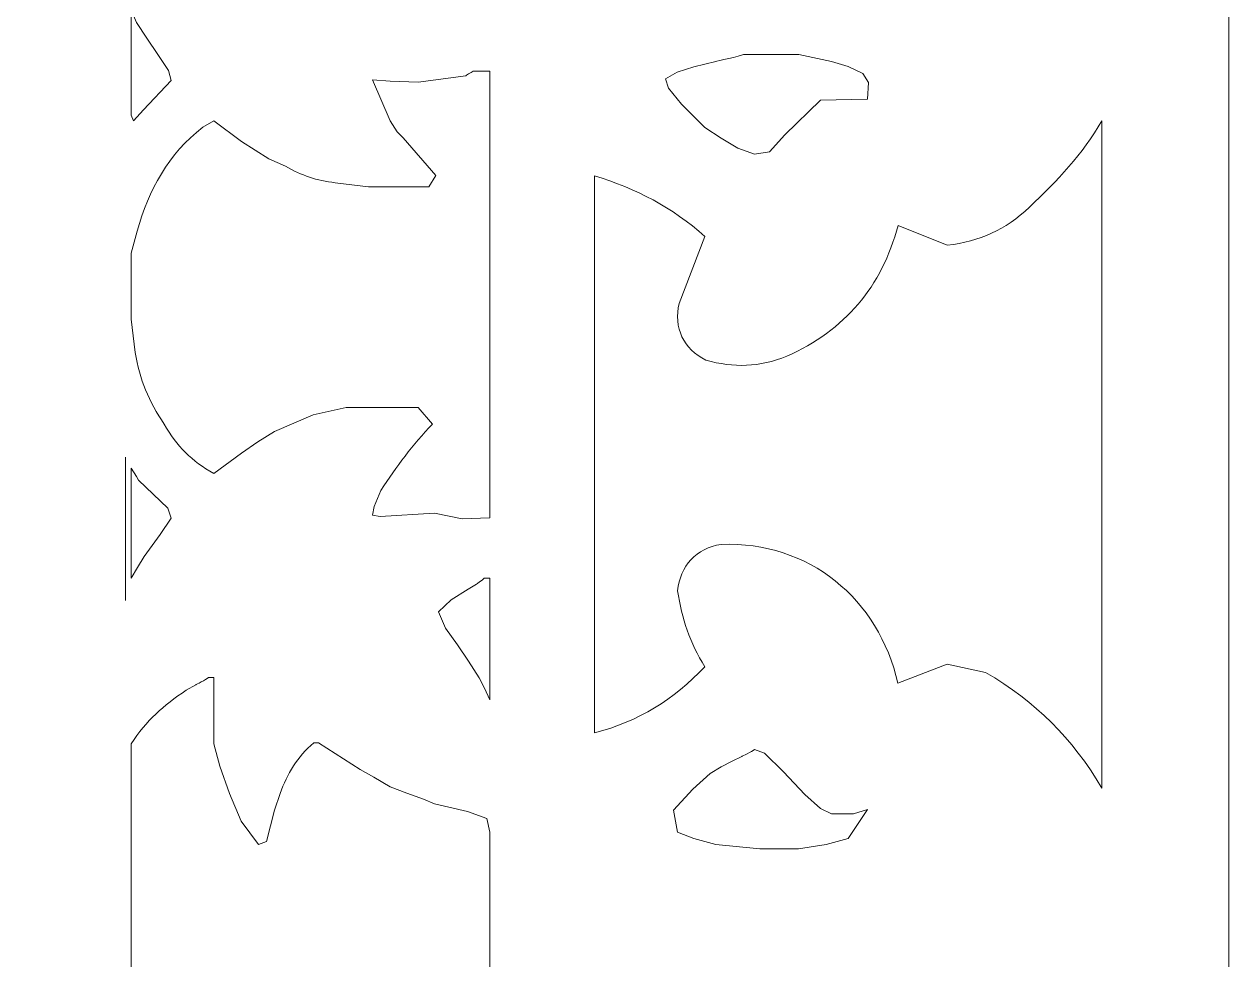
# Model space of a CAD drawing. Header units: centimetres. Extents: x -13.8 to 13.8, y -13.7 to 13.7.
# Drawn here: x -3.451 to -0.942, y 7.167 to 9.116 of the extents above; entities that cross this region are included whole.
import ezdxf

# ---------------------------------------------------------------- set-up
doc = ezdxf.new("R2010")
doc.units = ezdxf.units.CM
doc.header["$MEASUREMENT"] = 0
doc.layers.add('Layer 1', color=7, linetype='Continuous')

msp = doc.modelspace()

# ---------------------------------------------------------------- linework, layer by layer
at = {"layer": 'Layer 1', "lineweight": 0}
msp.add_lwpolyline([(-13.76315, 0.85022), (-0.94195, 0.85022), (-0.94195, 13.67104), (-13.76315, 13.67104), (-13.76315, 0.85022)], close=True, dxfattribs=at)
at = {"layer": 'Layer 1', "color": 7, "lineweight": 0}
for points, knots in [([(-3.22831, 9.14477), (-3.22831, 9.14477), (-3.21707, 9.11942), (-3.21707, 9.11942), (-3.21707, 9.11942), (-3.21707, 9.11942), (-3.19593, 9.08703), (-3.19593, 9.08703), (-3.19593, 9.08703), (-3.19593, 9.08703), (-3.17288, 9.05256), (-3.17288, 9.05256), (-3.17288, 9.05256), (-3.17288, 9.05256), (-3.15079, 9.01922), (-3.15079, 9.01922), (-3.15079, 9.01922), (-3.15079, 9.01922), (-3.14526, 8.99827), (-3.14526, 8.99827), (-3.14526, 8.99827), (-3.14526, 8.99827), (-3.2026, 8.93749), (-3.2026, 8.93749), (-3.2026, 8.93749), (-3.2026, 8.93749), (-3.22355, 8.91445), (-3.22355, 8.91445), (-3.22355, 8.91445), (-3.22355, 8.91445), (-3.22831, 8.92646), (-3.22831, 8.92646), (-3.22831, 8.92646), (-3.22831, 8.92646), (-3.22831, 9.14477), (-3.22831, 9.14477)], [0, 0, 0, 0, 0.1, 0.1, 0.1, 0.1, 0.2, 0.2, 0.2, 0.2, 0.3, 0.3, 0.3, 0.3, 0.4, 0.4, 0.4, 0.4, 0.5, 0.5, 0.5, 0.5, 0.6, 0.6, 0.6, 0.6, 0.7, 0.7, 0.7, 0.7, 0.8, 0.8, 0.8, 0.8, 1, 1, 1, 1]), ([(-1.9531, 9.05256), (-1.9531, 9.05256), (-1.83803, 9.05256), (-1.83803, 9.05256), (-1.83803, 9.05256), (-1.83803, 9.05256), (-1.76945, 9.03827), (-1.76945, 9.03827), (-1.76945, 9.03827), (-1.76945, 9.03827), (-1.73497, 9.02779), (-1.73497, 9.02779), (-1.73497, 9.02779), (-1.73497, 9.02779), (-1.70428, 9.01332), (-1.70428, 9.01332), (-1.70428, 9.01332), (-1.70428, 9.01332), (-1.69285, 8.99446), (-1.69285, 8.99446), (-1.69285, 8.99446), (-1.69285, 8.99446), (-1.69454, 8.95959), (-1.69454, 8.95959), (-1.69454, 8.95959), (-1.69454, 8.95959), (-1.79246, 8.95787), (-1.79246, 8.95787), (-1.79246, 8.95787), (-1.79246, 8.95787), (-1.86694, 8.88567), (-1.86694, 8.88567), (-1.86694, 8.88567), (-1.86694, 8.88567), (-1.89856, 8.84966), (-1.89856, 8.84966), (-1.89856, 8.84966), (-1.89856, 8.84966), (-1.93036, 8.8449), (-1.93036, 8.8449), (-1.93036, 8.8449), (-1.93036, 8.8449), (-1.96484, 8.85728), (-1.96484, 8.85728), (-1.96484, 8.85728), (-1.96484, 8.85728), (-1.99932, 8.87824), (-1.99932, 8.87824), (-1.99932, 8.87824), (-1.99932, 8.87824), (-2.0338, 8.90091), (-2.0338, 8.90091), (-2.0338, 8.90091), (-2.0338, 8.90091), (-2.08238, 8.9493), (-2.08238, 8.9493), (-2.08238, 8.9493), (-2.08238, 8.9493), (-2.10924, 8.98264), (-2.10924, 8.98264), (-2.10924, 8.98264), (-2.10924, 8.98264), (-2.11572, 9.00169), (-2.11572, 9.00169), (-2.11572, 9.00169), (-2.11572, 9.00169), (-2.09095, 9.01616), (-2.09095, 9.01616), (-2.09095, 9.01616), (-2.09095, 9.01616), (-2.05647, 9.02682), (-2.05647, 9.02682), (-2.05647, 9.02682), (-2.05647, 9.02682), (-2.01056, 9.03825), (-2.01056, 9.03825), (-2.01056, 9.03825), (-2.01062, 9.03827), (-1.95808, 9.04952), (-1.9531, 9.05256)], [0, 0, 0, 0, 0.047619, 0.047619, 0.047619, 0.047619, 0.0952381, 0.0952381, 0.0952381, 0.0952381, 0.1428571, 0.1428571, 0.1428571, 0.1428571, 0.1904762, 0.1904762, 0.1904762, 0.1904762, 0.2380952, 0.2380952, 0.2380952, 0.2380952, 0.2857143, 0.2857143, 0.2857143, 0.2857143, 0.3333333, 0.3333333, 0.3333333, 0.3333333, 0.3809524, 0.3809524, 0.3809524, 0.3809524, 0.4285714, 0.4285714, 0.4285714, 0.4285714, 0.4761905, 0.4761905, 0.4761905, 0.4761905, 0.5238095, 0.5238095, 0.5238095, 0.5238095, 0.5714286, 0.5714286, 0.5714286, 0.5714286, 0.6190476, 0.6190476, 0.6190476, 0.6190476, 0.6666667, 0.6666667, 0.6666667, 0.6666667, 0.7142857, 0.7142857, 0.7142857, 0.7142857, 0.7619048, 0.7619048, 0.7619048, 0.7619048, 0.8095238, 0.8095238, 0.8095238, 0.8095238, 0.8571429, 0.8571429, 0.8571429, 0.8571429, 0.9047619, 0.9047619, 0.9047619, 0.9047619, 1, 1, 1, 1]), ([(-2.51603, 9.01827), (-2.51603, 9.01827), (-2.48155, 9.01827), (-2.48155, 9.01827), (-2.48155, 9.01827), (-2.48155, 9.01827), (-2.48155, 8.08768), (-2.48155, 8.08768), (-2.48155, 8.08768), (-2.48155, 8.08768), (-2.53907, 8.08559), (-2.53907, 8.08559), (-2.53907, 8.08559), (-2.53907, 8.08559), (-2.59659, 8.09721), (-2.59659, 8.09721), (-2.59659, 8.09721), (-2.59659, 8.09721), (-2.70975, 8.09036), (-2.70975, 8.09036), (-2.70975, 8.09036), (-2.70975, 8.09036), (-2.72594, 8.09322), (-2.72594, 8.09322), (-2.72594, 8.09322), (-2.72594, 8.09322), (-2.72213, 8.1115), (-2.72213, 8.1115), (-2.72213, 8.1115), (-2.72213, 8.1115), (-2.70861, 8.14484), (-2.70861, 8.14484), (-2.70861, 8.14484), (-2.67509, 8.19437), (-2.6427, 8.2399), (-2.60042, 8.28277), (-2.60042, 8.28277), (-2.60042, 8.28277), (-2.63071, 8.31743), (-2.63071, 8.31743), (-2.63071, 8.31743), (-2.63071, 8.31743), (-2.78027, 8.31741), (-2.78027, 8.31741), (-2.78027, 8.31741), (-2.78027, 8.31741), (-2.84922, 8.30198), (-2.84922, 8.30198), (-2.84922, 8.30198), (-2.84922, 8.30198), (-2.93, 8.2675), (-2.93, 8.2675), (-2.93, 8.2675), (-2.93, 8.2675), (-2.96448, 8.24615), (-2.96448, 8.24615), (-2.96448, 8.24615), (-2.96448, 8.24615), (-2.99877, 8.22234), (-2.99877, 8.22234), (-2.99877, 8.22234), (-2.99877, 8.22234), (-3.05611, 8.17966), (-3.05611, 8.17966), (-3.05611, 8.17966), (-3.10183, 8.20575), (-3.13366, 8.23662), (-3.15935, 8.28272), (-3.15935, 8.28272), (-3.19213, 8.32995), (-3.21041, 8.37548), (-3.21975, 8.43226), (-3.21975, 8.43226), (-3.21975, 8.43226), (-3.22832, 8.50121), (-3.22832, 8.50121), (-3.22832, 8.50121), (-3.22832, 8.50121), (-3.22832, 8.63895), (-3.22832, 8.63895), (-3.22832, 8.63895), (-3.22832, 8.63895), (-3.21594, 8.68486), (-3.21594, 8.68486), (-3.21594, 8.68486), (-3.19155, 8.7704), (-3.1508, 8.84546), (-3.07915, 8.90108), (-3.07915, 8.90108), (-3.07915, 8.90108), (-3.0561, 8.91479), (-3.0561, 8.91479), (-3.0561, 8.91479), (-3.0561, 8.91479), (-2.99876, 8.87135), (-2.99876, 8.87135), (-2.99876, 8.87135), (-2.99876, 8.87135), (-2.94124, 8.83515), (-2.94124, 8.83515), (-2.94124, 8.83515), (-2.94124, 8.83515), (-2.90676, 8.81991), (-2.90676, 8.81991), (-2.90676, 8.81991), (-2.87361, 8.80086), (-2.84162, 8.78943), (-2.80331, 8.78562), (-2.80331, 8.78562), (-2.80331, 8.78562), (-2.73415, 8.77686), (-2.73415, 8.77686), (-2.73415, 8.77686), (-2.73415, 8.77686), (-2.60805, 8.77686), (-2.60805, 8.77686), (-2.60805, 8.77686), (-2.60805, 8.77686), (-2.59395, 8.80067), (-2.59395, 8.80067), (-2.59395, 8.80067), (-2.59395, 8.80067), (-2.66176, 8.87917), (-2.66176, 8.87917), (-2.66176, 8.87917), (-2.66176, 8.87917), (-2.67414, 8.89174), (-2.67414, 8.89174), (-2.67414, 8.89174), (-2.67414, 8.89174), (-2.68861, 8.91479), (-2.68861, 8.91479), (-2.68861, 8.91479), (-2.68861, 8.91479), (-2.72594, 8.99996), (-2.72594, 8.99996), (-2.72594, 8.99996), (-2.72594, 8.99996), (-2.68861, 8.9971), (-2.68861, 8.9971), (-2.68861, 8.9971), (-2.68861, 8.9971), (-2.63069, 8.99538), (-2.63069, 8.99538), (-2.63069, 8.99538), (-2.63069, 8.99538), (-2.53144, 9.00853), (-2.53144, 9.00853), (-2.53144, 9.00853), (-2.53148, 9.00856), (-2.52079, 9.01504), (-2.51603, 9.01827)], [0, 0, 0, 0, 0.025641, 0.025641, 0.025641, 0.025641, 0.0512821, 0.0512821, 0.0512821, 0.0512821, 0.0769231, 0.0769231, 0.0769231, 0.0769231, 0.1025641, 0.1025641, 0.1025641, 0.1025641, 0.1282051, 0.1282051, 0.1282051, 0.1282051, 0.1538462, 0.1538462, 0.1538462, 0.1538462, 0.1794872, 0.1794872, 0.1794872, 0.1794872, 0.2051282, 0.2051282, 0.2051282, 0.2051282, 0.2307692, 0.2307692, 0.2307692, 0.2307692, 0.2564103, 0.2564103, 0.2564103, 0.2564103, 0.2820513, 0.2820513, 0.2820513, 0.2820513, 0.3076923, 0.3076923, 0.3076923, 0.3076923, 0.3333333, 0.3333333, 0.3333333, 0.3333333, 0.3589744, 0.3589744, 0.3589744, 0.3589744, 0.3846154, 0.3846154, 0.3846154, 0.3846154, 0.4102564, 0.4102564, 0.4102564, 0.4102564, 0.4358974, 0.4358974, 0.4358974, 0.4358974, 0.4615385, 0.4615385, 0.4615385, 0.4615385, 0.4871795, 0.4871795, 0.4871795, 0.4871795, 0.5128205, 0.5128205, 0.5128205, 0.5128205, 0.5384615, 0.5384615, 0.5384615, 0.5384615, 0.5641026, 0.5641026, 0.5641026, 0.5641026, 0.5897436, 0.5897436, 0.5897436, 0.5897436, 0.6153846, 0.6153846, 0.6153846, 0.6153846, 0.6410256, 0.6410256, 0.6410256, 0.6410256, 0.6666667, 0.6666667, 0.6666667, 0.6666667, 0.6923077, 0.6923077, 0.6923077, 0.6923077, 0.7179487, 0.7179487, 0.7179487, 0.7179487, 0.7435897, 0.7435897, 0.7435897, 0.7435897, 0.7692308, 0.7692308, 0.7692308, 0.7692308, 0.7948718, 0.7948718, 0.7948718, 0.7948718, 0.8205128, 0.8205128, 0.8205128, 0.8205128, 0.8461538, 0.8461538, 0.8461538, 0.8461538, 0.8717949, 0.8717949, 0.8717949, 0.8717949, 0.8974359, 0.8974359, 0.8974359, 0.8974359, 0.9230769, 0.9230769, 0.9230769, 0.9230769, 0.9487179, 0.9487179, 0.9487179, 0.9487179, 1, 1, 1, 1]), ([(-1.20634, 8.91482), (-1.20634, 8.91482), (-1.20634, 7.52475), (-1.20634, 7.52475), (-1.20634, 7.52475), (-1.26883, 7.62894), (-1.34408, 7.70419), (-1.44886, 7.76573), (-1.44886, 7.76573), (-1.44886, 7.76573), (-1.52847, 7.78288), (-1.52847, 7.78288), (-1.52847, 7.78288), (-1.52847, 7.78288), (-1.63134, 7.74287), (-1.63134, 7.74287), (-1.63134, 7.74287), (-1.67153, 7.91908), (-1.81613, 8.03891), (-1.99956, 8.03224), (-1.99956, 8.03224), (-2.05081, 8.02443), (-2.08547, 7.98689), (-2.09023, 7.93567), (-2.09023, 7.93567), (-2.08108, 7.87775), (-2.06509, 7.82708), (-2.03327, 7.77755), (-2.03327, 7.77755), (-2.09939, 7.70783), (-2.17043, 7.6642), (-2.26319, 7.63962), (-2.26319, 7.63962), (-2.26319, 7.63962), (-2.26338, 8.79995), (-2.26338, 8.79995), (-2.26338, 8.79995), (-2.17519, 8.77291), (-2.10259, 8.73499), (-2.03325, 8.67364), (-2.03325, 8.67364), (-2.03325, 8.67364), (-2.08678, 8.53418), (-2.08678, 8.53418), (-2.08678, 8.53418), (-2.09953, 8.48407), (-2.07725, 8.43874), (-2.03153, 8.41607), (-2.03153, 8.41607), (-1.97266, 8.39951), (-1.9199, 8.4012), (-1.86275, 8.42406), (-1.86275, 8.42406), (-1.74215, 8.47854), (-1.66463, 8.56807), (-1.63111, 8.69666), (-1.63111, 8.69666), (-1.63111, 8.69666), (-1.52843, 8.65552), (-1.52843, 8.65552), (-1.52843, 8.65552), (-1.46062, 8.66333), (-1.40728, 8.68714), (-1.35756, 8.73458), (-1.35756, 8.73458), (-1.29895, 8.78985), (-1.2473, 8.84454), (-1.20634, 8.91482)], [0, 0, 0, 0, 0.0555556, 0.0555556, 0.0555556, 0.0555556, 0.1111111, 0.1111111, 0.1111111, 0.1111111, 0.1666667, 0.1666667, 0.1666667, 0.1666667, 0.2222222, 0.2222222, 0.2222222, 0.2222222, 0.2777778, 0.2777778, 0.2777778, 0.2777778, 0.3333333, 0.3333333, 0.3333333, 0.3333333, 0.3888889, 0.3888889, 0.3888889, 0.3888889, 0.4444444, 0.4444444, 0.4444444, 0.4444444, 0.5, 0.5, 0.5, 0.5, 0.5555556, 0.5555556, 0.5555556, 0.5555556, 0.6111111, 0.6111111, 0.6111111, 0.6111111, 0.6666667, 0.6666667, 0.6666667, 0.6666667, 0.7222222, 0.7222222, 0.7222222, 0.7222222, 0.7777778, 0.7777778, 0.7777778, 0.7777778, 0.8333333, 0.8333333, 0.8333333, 0.8333333, 0.8888889, 0.8888889, 0.8888889, 0.8888889, 1, 1, 1, 1]), ([(-3.22831, 8.19092), (-3.22831, 8.19092), (-3.21707, 8.1734), (-3.21707, 8.1734), (-3.21707, 8.1734), (-3.21707, 8.1734), (-3.21326, 8.16615), (-3.21326, 8.16615), (-3.21326, 8.16615), (-3.21326, 8.16615), (-3.15193, 8.10768), (-3.15193, 8.10768), (-3.15193, 8.10768), (-3.15193, 8.10768), (-3.14526, 8.08654), (-3.14526, 8.08654), (-3.14526, 8.08654), (-3.14526, 8.08654), (-3.16812, 8.0532), (-3.16812, 8.0532), (-3.16812, 8.0532), (-3.16812, 8.0532), (-3.20146, 8.0069), (-3.20146, 8.0069), (-3.20146, 8.0069), (-3.20146, 8.0069), (-3.21498, 7.98423), (-3.21498, 7.98423), (-3.21498, 7.98423), (-3.21498, 7.98423), (-3.22831, 7.96158), (-3.22831, 7.96158), (-3.22831, 7.96158), (-3.22831, 7.96158), (-3.22831, 8.19092), (-3.22831, 8.19092)], [0, 0, 0, 0, 0.1, 0.1, 0.1, 0.1, 0.2, 0.2, 0.2, 0.2, 0.3, 0.3, 0.3, 0.3, 0.4, 0.4, 0.4, 0.4, 0.5, 0.5, 0.5, 0.5, 0.6, 0.6, 0.6, 0.6, 0.7, 0.7, 0.7, 0.7, 0.8, 0.8, 0.8, 0.8, 1, 1, 1, 1]), ([(-2.49298, 7.96158), (-2.49298, 7.96158), (-2.48155, 7.96158), (-2.48155, 7.96158), (-2.48155, 7.96158), (-2.48155, 7.96158), (-2.48155, 7.70859), (-2.48155, 7.70859), (-2.48155, 7.70859), (-2.48155, 7.70859), (-2.49221, 7.73298), (-2.49221, 7.73298), (-2.49221, 7.73298), (-2.49221, 7.73298), (-2.50364, 7.75431), (-2.50364, 7.75431), (-2.50364, 7.75431), (-2.50364, 7.75431), (-2.52555, 7.78879), (-2.52555, 7.78879), (-2.52555, 7.78879), (-2.52555, 7.78879), (-2.54878, 7.82327), (-2.54878, 7.82327), (-2.54878, 7.82327), (-2.54878, 7.82327), (-2.57355, 7.85775), (-2.57355, 7.85775), (-2.57355, 7.85775), (-2.57355, 7.85775), (-2.58802, 7.89146), (-2.58802, 7.89146), (-2.58802, 7.89146), (-2.58802, 7.89146), (-2.56212, 7.91699), (-2.56212, 7.91699), (-2.56212, 7.91699), (-2.56212, 7.91699), (-2.52669, 7.93908), (-2.52669, 7.93908), (-2.52669, 7.93908), (-2.52669, 7.93908), (-2.50878, 7.94974), (-2.50878, 7.94974), (-2.50878, 7.94974), (-2.50881, 7.94975), (-2.49775, 7.95737), (-2.49298, 7.96158)], [0, 0, 0, 0, 0.0769231, 0.0769231, 0.0769231, 0.0769231, 0.1538462, 0.1538462, 0.1538462, 0.1538462, 0.2307692, 0.2307692, 0.2307692, 0.2307692, 0.3076923, 0.3076923, 0.3076923, 0.3076923, 0.3846154, 0.3846154, 0.3846154, 0.3846154, 0.4615385, 0.4615385, 0.4615385, 0.4615385, 0.5384615, 0.5384615, 0.5384615, 0.5384615, 0.6153846, 0.6153846, 0.6153846, 0.6153846, 0.6923077, 0.6923077, 0.6923077, 0.6923077, 0.7692308, 0.7692308, 0.7692308, 0.7692308, 0.8461538, 0.8461538, 0.8461538, 0.8461538, 1, 1, 1, 1]), ([(-3.06753, 7.75467), (-3.06753, 7.75467), (-3.0561, 7.75467), (-3.0561, 7.75467), (-3.0561, 7.75467), (-3.0561, 7.75467), (-3.0561, 7.61674), (-3.0561, 7.61674), (-3.0561, 7.61674), (-3.0561, 7.61674), (-3.04372, 7.57065), (-3.04372, 7.57065), (-3.04372, 7.57065), (-3.04372, 7.57065), (-3.02372, 7.5131), (-3.02372, 7.5131), (-3.02372, 7.5131), (-3.02372, 7.5131), (-2.99951, 7.45558), (-2.99951, 7.45558), (-2.99951, 7.45558), (-2.99951, 7.45558), (-2.96331, 7.407), (-2.96331, 7.407), (-2.96331, 7.407), (-2.96331, 7.407), (-2.94675, 7.41348), (-2.94675, 7.41348), (-2.94675, 7.41348), (-2.94675, 7.41348), (-2.9296, 7.47862), (-2.9296, 7.47862), (-2.9296, 7.47862), (-2.9296, 7.47862), (-2.91817, 7.5131), (-2.91817, 7.5131), (-2.91817, 7.5131), (-2.90274, 7.55501), (-2.88235, 7.58949), (-2.84808, 7.6192), (-2.84808, 7.6192), (-2.84808, 7.6192), (-2.83797, 7.61921), (-2.83797, 7.61921), (-2.83797, 7.61921), (-2.83797, 7.61921), (-2.75148, 7.5632), (-2.75148, 7.5632), (-2.75148, 7.5632), (-2.75148, 7.5632), (-2.72309, 7.54759), (-2.72309, 7.54759), (-2.72309, 7.54759), (-2.72309, 7.54759), (-2.68861, 7.52722), (-2.68861, 7.52722), (-2.68861, 7.52722), (-2.68861, 7.52722), (-2.65413, 7.51407), (-2.65413, 7.51407), (-2.65413, 7.51407), (-2.65413, 7.51407), (-2.61965, 7.50169), (-2.61965, 7.50169), (-2.61965, 7.50169), (-2.61965, 7.50169), (-2.5966, 7.49198), (-2.5966, 7.49198), (-2.5966, 7.49198), (-2.5966, 7.49198), (-2.52765, 7.47579), (-2.52765, 7.47579), (-2.52765, 7.47579), (-2.52765, 7.47579), (-2.48746, 7.46132), (-2.48746, 7.46132), (-2.48746, 7.46132), (-2.48746, 7.46132), (-2.48156, 7.43274), (-2.48156, 7.43274), (-2.48156, 7.43274), (-2.48156, 7.43274), (-2.48156, 7.06545), (-2.48156, 7.06545), (-2.48156, 7.06545), (-2.48156, 7.06545), (-2.5507, 7.04296), (-2.5507, 7.04296), (-2.5507, 7.04296), (-2.5507, 7.04296), (-2.63111, 7.01819), (-2.63111, 7.01819), (-2.63111, 7.01819), (-2.63111, 7.01819), (-2.68863, 6.99438), (-2.68863, 6.99438), (-2.68863, 6.99438), (-2.68863, 6.99438), (-2.74597, 6.9616), (-2.74597, 6.9616), (-2.74597, 6.9616), (-2.74597, 6.9616), (-2.82656, 6.90884), (-2.82656, 6.90884), (-2.82656, 6.90884), (-2.82656, 6.90884), (-2.858, 6.90883), (-2.858, 6.90883), (-2.858, 6.90883), (-2.88237, 6.93989), (-2.90219, 6.97056), (-2.91647, 7.00752), (-2.91647, 7.00752), (-2.91647, 7.00752), (-2.93057, 7.05361), (-2.93057, 7.05361), (-2.93057, 7.05361), (-2.93057, 7.05361), (-2.94676, 7.10695), (-2.94676, 7.10695), (-2.94676, 7.10695), (-2.94676, 7.10695), (-2.96332, 7.11399), (-2.96332, 7.11399), (-2.96332, 7.11399), (-2.99494, 7.08084), (-3.02372, 7.04197), (-3.03285, 6.99607), (-3.03285, 6.99607), (-3.03285, 6.99607), (-3.04753, 6.92712), (-3.04753, 6.92712), (-3.04753, 6.92712), (-3.04753, 6.92712), (-3.05325, 6.91569), (-3.05325, 6.91569), (-3.05325, 6.91569), (-3.05325, 6.91569), (-3.05592, 6.77834), (-3.05592, 6.77834), (-3.05592, 6.77834), (-3.05592, 6.77834), (-3.06201, 6.77585), (-3.06201, 6.77585), (-3.06201, 6.77585), (-3.12927, 6.80062), (-3.17861, 6.83644), (-3.2228, 6.89282), (-3.2228, 6.89282), (-3.2228, 6.89282), (-3.2283, 6.92748), (-3.2283, 6.92748), (-3.2283, 6.92748), (-3.2283, 6.92748), (-3.2283, 7.61672), (-3.2283, 7.61672), (-3.2283, 7.61672), (-3.19668, 7.66567), (-3.16162, 7.69636), (-3.11344, 7.72853), (-3.11344, 7.72853), (-3.11344, 7.72853), (-3.09362, 7.73977), (-3.09362, 7.73977), (-3.09362, 7.73977), (-3.09364, 7.73983), (-3.07229, 7.75049), (-3.06753, 7.75467)], [0, 0, 0, 0, 0.0232558, 0.0232558, 0.0232558, 0.0232558, 0.0465116, 0.0465116, 0.0465116, 0.0465116, 0.0697674, 0.0697674, 0.0697674, 0.0697674, 0.0930233, 0.0930233, 0.0930233, 0.0930233, 0.1162791, 0.1162791, 0.1162791, 0.1162791, 0.1395349, 0.1395349, 0.1395349, 0.1395349, 0.1627907, 0.1627907, 0.1627907, 0.1627907, 0.1860465, 0.1860465, 0.1860465, 0.1860465, 0.2093023, 0.2093023, 0.2093023, 0.2093023, 0.2325581, 0.2325581, 0.2325581, 0.2325581, 0.255814, 0.255814, 0.255814, 0.255814, 0.2790698, 0.2790698, 0.2790698, 0.2790698, 0.3023256, 0.3023256, 0.3023256, 0.3023256, 0.3255814, 0.3255814, 0.3255814, 0.3255814, 0.3488372, 0.3488372, 0.3488372, 0.3488372, 0.372093, 0.372093, 0.372093, 0.372093, 0.3953488, 0.3953488, 0.3953488, 0.3953488, 0.4186047, 0.4186047, 0.4186047, 0.4186047, 0.4418605, 0.4418605, 0.4418605, 0.4418605, 0.4651163, 0.4651163, 0.4651163, 0.4651163, 0.4883721, 0.4883721, 0.4883721, 0.4883721, 0.5116279, 0.5116279, 0.5116279, 0.5116279, 0.5348837, 0.5348837, 0.5348837, 0.5348837, 0.5581395, 0.5581395, 0.5581395, 0.5581395, 0.5813953, 0.5813953, 0.5813953, 0.5813953, 0.6046512, 0.6046512, 0.6046512, 0.6046512, 0.627907, 0.627907, 0.627907, 0.627907, 0.6511628, 0.6511628, 0.6511628, 0.6511628, 0.6744186, 0.6744186, 0.6744186, 0.6744186, 0.6976744, 0.6976744, 0.6976744, 0.6976744, 0.7209302, 0.7209302, 0.7209302, 0.7209302, 0.744186, 0.744186, 0.744186, 0.744186, 0.7674419, 0.7674419, 0.7674419, 0.7674419, 0.7906977, 0.7906977, 0.7906977, 0.7906977, 0.8139535, 0.8139535, 0.8139535, 0.8139535, 0.8372093, 0.8372093, 0.8372093, 0.8372093, 0.8604651, 0.8604651, 0.8604651, 0.8604651, 0.8837209, 0.8837209, 0.8837209, 0.8837209, 0.9069767, 0.9069767, 0.9069767, 0.9069767, 0.9302326, 0.9302326, 0.9302326, 0.9302326, 0.9534884, 0.9534884, 0.9534884, 0.9534884, 1, 1, 1, 1]), ([(-1.93006, 7.60513), (-1.93006, 7.60513), (-1.9091, 7.59714), (-1.9091, 7.59714), (-1.9091, 7.59714), (-1.9091, 7.59714), (-1.86968, 7.55885), (-1.86968, 7.55885), (-1.86968, 7.55885), (-1.86968, 7.55885), (-1.82528, 7.51141), (-1.82528, 7.51141), (-1.82528, 7.51141), (-1.82528, 7.51141), (-1.79252, 7.48246), (-1.79252, 7.48246), (-1.79252, 7.48246), (-1.79252, 7.48246), (-1.76945, 7.47103), (-1.76945, 7.47103), (-1.76945, 7.47103), (-1.76945, 7.47103), (-1.72355, 7.47104), (-1.72355, 7.47104), (-1.72355, 7.47104), (-1.72355, 7.47104), (-1.69458, 7.48038), (-1.69458, 7.48038), (-1.69458, 7.48038), (-1.69458, 7.48038), (-1.73498, 7.41942), (-1.73498, 7.41942), (-1.73498, 7.41942), (-1.73498, 7.41942), (-1.78089, 7.40704), (-1.78089, 7.40704), (-1.78089, 7.40704), (-1.78089, 7.40704), (-1.83804, 7.39828), (-1.83804, 7.39828), (-1.83804, 7.39828), (-1.83804, 7.39828), (-1.88412, 7.39828), (-1.88412, 7.39828), (-1.88412, 7.39828), (-1.88412, 7.39828), (-1.9186, 7.39828), (-1.9186, 7.39828), (-1.9186, 7.39828), (-1.9186, 7.39828), (-2.01062, 7.40704), (-2.01062, 7.40704), (-2.01062, 7.40704), (-2.01062, 7.40704), (-2.05653, 7.41942), (-2.05653, 7.41942), (-2.05653, 7.41942), (-2.05653, 7.41942), (-2.09005, 7.43276), (-2.09005, 7.43276), (-2.09005, 7.43276), (-2.09005, 7.43276), (-2.09862, 7.47867), (-2.09862, 7.47867), (-2.09862, 7.47867), (-2.09862, 7.47867), (-2.05861, 7.52267), (-2.05861, 7.52267), (-2.05861, 7.52267), (-2.05861, 7.52267), (-2.02204, 7.55524), (-2.02204, 7.55524), (-2.02204, 7.55524), (-2.02204, 7.55524), (-1.99937, 7.56858), (-1.99937, 7.56858), (-1.99937, 7.56858), (-1.99937, 7.56858), (-1.97632, 7.58041), (-1.97632, 7.58041), (-1.97632, 7.58041), (-1.97632, 7.58041), (-1.95632, 7.5907), (-1.95632, 7.5907), (-1.95632, 7.5907), (-1.95636, 7.59066), (-1.93519, 7.60058), (-1.93006, 7.60513)], [0, 0, 0, 0, 0.0434783, 0.0434783, 0.0434783, 0.0434783, 0.0869565, 0.0869565, 0.0869565, 0.0869565, 0.1304348, 0.1304348, 0.1304348, 0.1304348, 0.173913, 0.173913, 0.173913, 0.173913, 0.2173913, 0.2173913, 0.2173913, 0.2173913, 0.2608696, 0.2608696, 0.2608696, 0.2608696, 0.3043478, 0.3043478, 0.3043478, 0.3043478, 0.3478261, 0.3478261, 0.3478261, 0.3478261, 0.3913043, 0.3913043, 0.3913043, 0.3913043, 0.4347826, 0.4347826, 0.4347826, 0.4347826, 0.4782609, 0.4782609, 0.4782609, 0.4782609, 0.5217391, 0.5217391, 0.5217391, 0.5217391, 0.5652174, 0.5652174, 0.5652174, 0.5652174, 0.6086957, 0.6086957, 0.6086957, 0.6086957, 0.6521739, 0.6521739, 0.6521739, 0.6521739, 0.6956522, 0.6956522, 0.6956522, 0.6956522, 0.7391304, 0.7391304, 0.7391304, 0.7391304, 0.7826087, 0.7826087, 0.7826087, 0.7826087, 0.826087, 0.826087, 0.826087, 0.826087, 0.8695652, 0.8695652, 0.8695652, 0.8695652, 0.9130435, 0.9130435, 0.9130435, 0.9130435, 1, 1, 1, 1])]:
    msp.add_open_spline(points, degree=3, knots=knots, dxfattribs=at)
at = {"layer": 'Layer 1', "color": 8, "lineweight": 0}
msp.add_open_spline([(-3.23974, 8.21417), (-3.23974, 8.21417), (-3.23974, 7.93832), (-3.23974, 7.93832), (-3.23974, 7.93832), (-3.23974, 7.93832), (-3.23974, 7.91527), (-3.23974, 7.91527), (-3.23974, 7.91527), (-3.23974, 7.91527), (-3.23974, 8.21417), (-3.23974, 8.21417)], degree=3, knots=[0, 0, 0, 0, 0.25, 0.25, 0.25, 0.25, 0.5, 0.5, 0.5, 0.5, 1, 1, 1, 1], dxfattribs=at)

doc.saveas('drawing.dxf')
